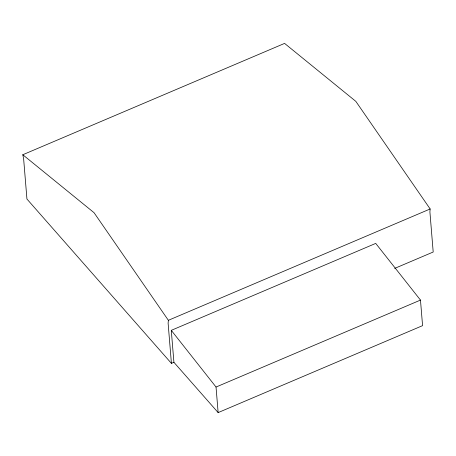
<?xml version="1.0" encoding="UTF-8"?>
<svg xmlns="http://www.w3.org/2000/svg" width="456" height="456" viewBox="0 0 456 456"><rect width="100%" height="100%" fill="white"/><g stroke="black" fill="none" stroke-linecap="round" stroke-linejoin="round"><path stroke-width="0.68" d="M394.674 268.402L433.2 252.02L429.9 211.869L430.156 208.968L355.822 101.352L284.584 43.4L22.8 154.744L94.044 212.695L168.372 320.306L168.116 323.213L171.416 363.358L173.913 362.298L171.285 330.349L375.721 243.401L420.478 300.088L422.575 325.647L218.139 412.6L173.913 362.298M168.372 320.306L430.156 208.968M218.139 412.6L216.036 387.041L420.478 300.088M171.416 363.358L26.938 199.038L23.638 158.887L22.8 154.744M171.285 330.349L216.036 387.041"/></g></svg>
